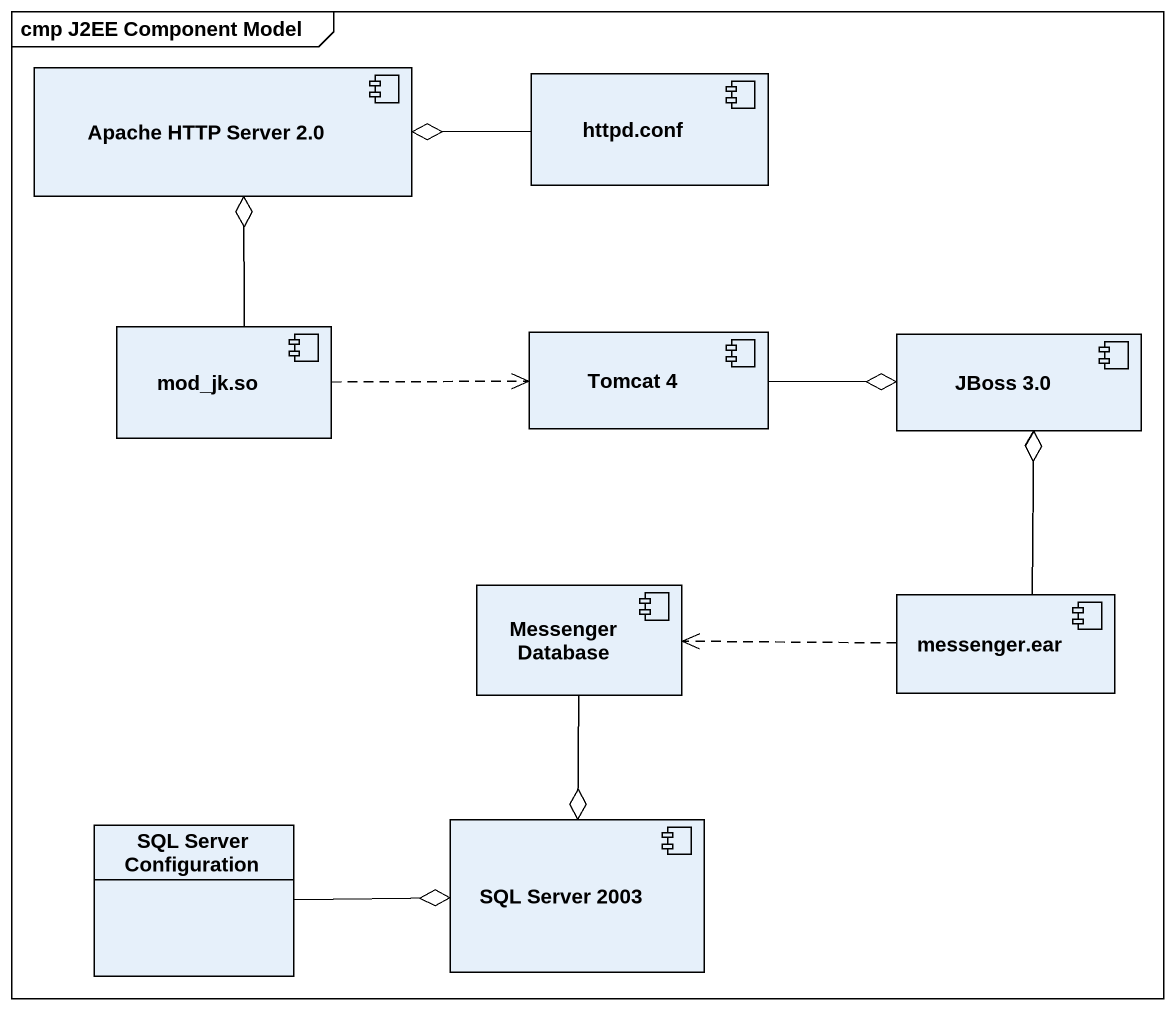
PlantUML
@startuml
mainframe cmp J2EE Component Model
allowmixing
hide circle
hide empty members
component "Apache HTTP Server 2.0" as Apache_HTTP_Server_2_0
component "httpd.conf" as httpd_conf
component "mod_jk.so" as mod_jk_so
component "Tomcat 4" as Tomcat_4
component "JBoss 3.0" as JBoss_3_0
component "Messenger Database" as Messenger_Database
component "messenger.ear" as messenger_ear
class "SQL Server Configuration" as SQL_Server_Configuration
component "SQL Server 2003" as SQL_Server_2003
httpd_conf -left-o Apache_HTTP_Server_2_0
mod_jk_so -up-o Apache_HTTP_Server_2_0
mod_jk_so .right.> Tomcat_4
Tomcat_4 -right-o JBoss_3_0
Messenger_Database --o SQL_Server_2003
messenger_ear -up-o JBoss_3_0
messenger_ear .left.> Messenger_Database
SQL_Server_Configuration -right-o SQL_Server_2003
@enduml
